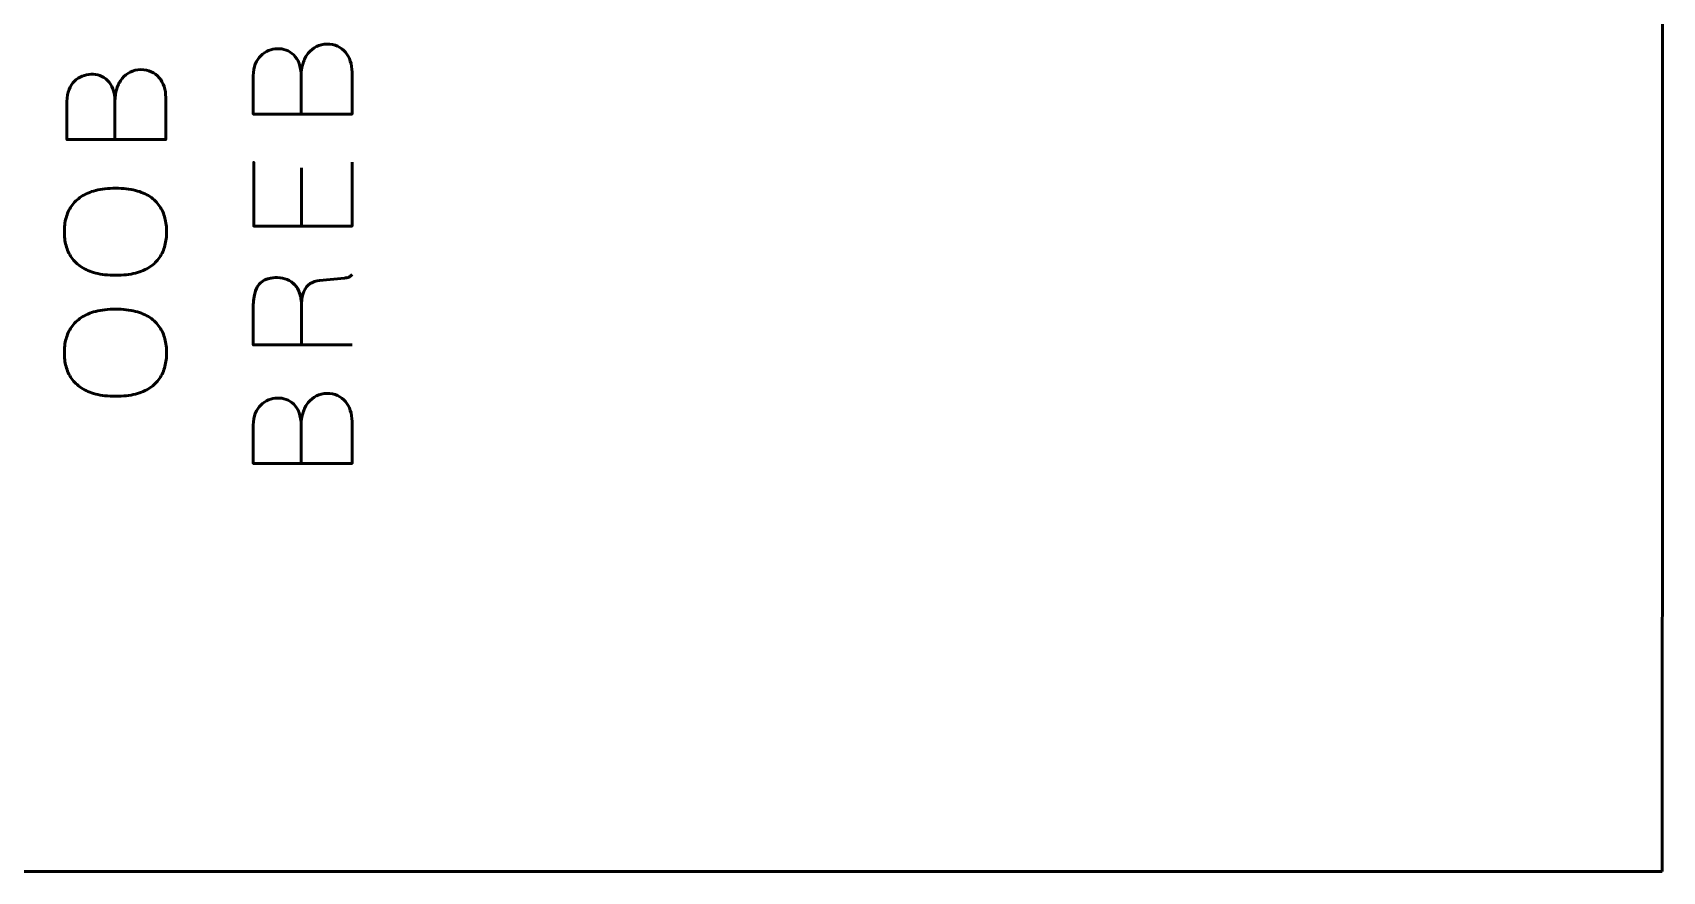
# Model space of a CAD drawing. Header units: centimetres. Extents: x -15.4 to -5.6, y -17.5 to -12.2.
# Drawn here: x -10.63 to -5.6, y -17.5 to -14.91 of the extents above; entities that cross this region are included whole.
import ezdxf

# ---------------------------------------------------------------- set-up
doc = ezdxf.new("R2010")
doc.units = ezdxf.units.CM
doc.header["$MEASUREMENT"] = 0
doc.layers.add('Layer 1', color=7, linetype='Continuous')

msp = doc.modelspace()

# ---------------------------------------------------------------- linework, layer by layer
at = {"layer": 'Layer 1', "lineweight": 53}
msp.add_open_spline([(-5.60014, -17.50002), (-5.60014, -17.50002), (-14.90004, -17.50002), (-14.90004, -17.50002), (-14.90004, -17.50002), (-15.17704, -17.50002), (-15.40014, -17.27693), (-15.40014, -16.99993), (-15.40014, -16.99993), (-15.40014, -16.99993), (-15.40014, -12.70007), (-15.40014, -12.70007), (-15.40014, -12.70007), (-15.40014, -12.42293), (-15.17704, -12.19997), (-14.90004, -12.19997), (-14.90004, -12.19997), (-14.90004, -12.19997), (-5.60014, -12.19997), (-5.60014, -12.19997), (-5.60014, -12.19997), (-5.59979, -13.96664), (-5.59979, -15.73334), (-5.60014, -17.50002)], degree=3, knots=[0, 0, 0, 0, 0.1666667, 0.1666667, 0.1666667, 0.1666667, 0.3333333, 0.3333333, 0.3333333, 0.3333333, 0.5, 0.5, 0.5, 0.5, 0.6666667, 0.6666667, 0.6666667, 0.6666667, 0.8333333, 0.8333333, 0.8333333, 0.8333333, 1, 1, 1, 1], dxfattribs=at)
at = {"layer": 'Layer 1', "color": 5, "lineweight": 53}
for points, knots in [([(-9.80454, -15.15969), (-9.80454, -15.15969), (-9.80454, -15.04243), (-9.80454, -15.04243), (-9.80454, -15.04243), (-9.80461, -15.02719), (-9.80672, -15.01421), (-9.81089, -15.00327), (-9.81089, -15.00327), (-9.81498, -14.9924), (-9.82055, -14.98359), (-9.82754, -14.97674), (-9.82754, -14.97674), (-9.83452, -14.9699), (-9.84242, -14.96496), (-9.85117, -14.96185), (-9.85117, -14.96185), (-9.85985, -14.95882), (-9.86888, -14.95741), (-9.87819, -14.95776), (-9.87819, -14.95776), (-9.88751, -14.95819), (-9.89654, -14.96016), (-9.90536, -14.96369), (-9.90536, -14.96369), (-9.91418, -14.96715), (-9.92215, -14.97237), (-9.92928, -14.97921), (-9.92928, -14.97921), (-9.9364, -14.98605), (-9.94205, -14.99459), (-9.94621, -15.00496), (-9.94621, -15.00496), (-9.95044, -15.01534), (-9.95263, -15.02754), (-9.9527, -15.04158), (-9.9527, -15.04158), (-9.9527, -15.04158), (-9.9527, -15.15969), (-9.9527, -15.15969), (-9.9527, -15.15969), (-9.9527, -15.15969), (-9.64748, -15.15969), (-9.64748, -15.15969), (-9.64748, -15.15969), (-9.64748, -15.15969), (-9.64748, -15.02973), (-9.64748, -15.02973), (-9.64748, -15.02973), (-9.64748, -15.01759), (-9.64924, -15.0063), (-9.6527, -14.99586), (-9.6527, -14.99586), (-9.65623, -14.98542), (-9.66124, -14.97632), (-9.66787, -14.96842), (-9.66787, -14.96842), (-9.67457, -14.96058), (-9.68262, -14.95445), (-9.69214, -14.95007), (-9.69214, -14.95007), (-9.70167, -14.9457), (-9.71246, -14.94344), (-9.72453, -14.94337), (-9.72453, -14.94337), (-9.73666, -14.94365), (-9.7476, -14.94619), (-9.7574, -14.95106), (-9.7574, -14.95106), (-9.76721, -14.95593), (-9.77561, -14.9627), (-9.78259, -14.97145), (-9.78259, -14.97145), (-9.78965, -14.9802), (-9.79508, -14.99064), (-9.79882, -15.00264), (-9.79882, -15.00264), (-9.80256, -15.01463), (-9.80446, -15.02789), (-9.80454, -15.04243), (-9.80454, -15.04243), (-9.80446, -15.02789), (-9.80256, -15.01463), (-9.79882, -15.00264), (-9.79882, -15.00264), (-9.79508, -14.99064), (-9.78965, -14.9802), (-9.78259, -14.97145), (-9.78259, -14.97145), (-9.77561, -14.9627), (-9.76721, -14.95593), (-9.7574, -14.95106), (-9.7574, -14.95106), (-9.7476, -14.94619), (-9.73666, -14.94365), (-9.72453, -14.94337), (-9.72453, -14.94337), (-9.71246, -14.94344), (-9.70167, -14.9457), (-9.69214, -14.95007), (-9.69214, -14.95007), (-9.68262, -14.95445), (-9.67457, -14.96058), (-9.66787, -14.96842), (-9.66787, -14.96842), (-9.66124, -14.97632), (-9.65623, -14.98542), (-9.6527, -14.99586), (-9.6527, -14.99586), (-9.64924, -15.0063), (-9.64748, -15.01759), (-9.64748, -15.02973), (-9.64748, -15.02973), (-9.64748, -15.02973), (-9.64748, -15.15969), (-9.64748, -15.15969), (-9.64748, -15.15969), (-9.64748, -15.15969), (-9.9527, -15.15969), (-9.9527, -15.15969), (-9.9527, -15.15969), (-9.9527, -15.15969), (-9.9527, -15.04158), (-9.9527, -15.04158), (-9.9527, -15.04158), (-9.95263, -15.02754), (-9.95044, -15.01534), (-9.94621, -15.00496), (-9.94621, -15.00496), (-9.94205, -14.99459), (-9.9364, -14.98605), (-9.92928, -14.97921), (-9.92928, -14.97921), (-9.92215, -14.97237), (-9.91418, -14.96715), (-9.90536, -14.96369), (-9.90536, -14.96369), (-9.89654, -14.96016), (-9.88751, -14.95819), (-9.87819, -14.95776), (-9.87819, -14.95776), (-9.86888, -14.95741), (-9.85985, -14.95882), (-9.85117, -14.96185), (-9.85117, -14.96185), (-9.84242, -14.96496), (-9.83452, -14.9699), (-9.82754, -14.97674), (-9.82754, -14.97674), (-9.82055, -14.98359), (-9.81498, -14.9924), (-9.81089, -15.00327), (-9.81089, -15.00327), (-9.80672, -15.01421), (-9.80461, -15.02719), (-9.80454, -15.04243), (-9.80454, -15.04243), (-9.80454, -15.04243), (-9.80454, -15.15969), (-9.80454, -15.15969)], [0, 0, 0, 0, 0.025, 0.025, 0.025, 0.025, 0.05, 0.05, 0.05, 0.05, 0.075, 0.075, 0.075, 0.075, 0.1, 0.1, 0.1, 0.1, 0.125, 0.125, 0.125, 0.125, 0.15, 0.15, 0.15, 0.15, 0.175, 0.175, 0.175, 0.175, 0.2, 0.2, 0.2, 0.2, 0.225, 0.225, 0.225, 0.225, 0.25, 0.25, 0.25, 0.25, 0.275, 0.275, 0.275, 0.275, 0.3, 0.3, 0.3, 0.3, 0.325, 0.325, 0.325, 0.325, 0.35, 0.35, 0.35, 0.35, 0.375, 0.375, 0.375, 0.375, 0.4, 0.4, 0.4, 0.4, 0.425, 0.425, 0.425, 0.425, 0.45, 0.45, 0.45, 0.45, 0.475, 0.475, 0.475, 0.475, 0.5, 0.5, 0.5, 0.5, 0.525, 0.525, 0.525, 0.525, 0.55, 0.55, 0.55, 0.55, 0.575, 0.575, 0.575, 0.575, 0.6, 0.6, 0.6, 0.6, 0.625, 0.625, 0.625, 0.625, 0.65, 0.65, 0.65, 0.65, 0.675, 0.675, 0.675, 0.675, 0.7, 0.7, 0.7, 0.7, 0.725, 0.725, 0.725, 0.725, 0.75, 0.75, 0.75, 0.75, 0.775, 0.775, 0.775, 0.775, 0.8, 0.8, 0.8, 0.8, 0.825, 0.825, 0.825, 0.825, 0.85, 0.85, 0.85, 0.85, 0.875, 0.875, 0.875, 0.875, 0.9, 0.9, 0.9, 0.9, 0.925, 0.925, 0.925, 0.925, 0.95, 0.95, 0.95, 0.95, 0.975, 0.975, 0.975, 0.975, 1, 1, 1, 1]), ([(-10.37985, -15.23843), (-10.37985, -15.23843), (-10.37985, -15.12117), (-10.37985, -15.12117), (-10.37985, -15.12117), (-10.37992, -15.10593), (-10.38203, -15.09295), (-10.3862, -15.08201), (-10.3862, -15.08201), (-10.39029, -15.07114), (-10.39586, -15.06233), (-10.40285, -15.05548), (-10.40285, -15.05548), (-10.40983, -15.04864), (-10.41773, -15.0437), (-10.42648, -15.04059), (-10.42648, -15.04059), (-10.43516, -15.03756), (-10.44419, -15.03615), (-10.4535, -15.0365), (-10.4535, -15.0365), (-10.46282, -15.03693), (-10.47185, -15.0389), (-10.48067, -15.04243), (-10.48067, -15.04243), (-10.48949, -15.04589), (-10.49746, -15.05111), (-10.50459, -15.05795), (-10.50459, -15.05795), (-10.51171, -15.06479), (-10.51736, -15.07333), (-10.52152, -15.0837), (-10.52152, -15.0837), (-10.52575, -15.09408), (-10.52794, -15.10628), (-10.52801, -15.12032), (-10.52801, -15.12032), (-10.52801, -15.12032), (-10.52801, -15.23843), (-10.52801, -15.23843), (-10.52801, -15.23843), (-10.52801, -15.23843), (-10.22279, -15.23843), (-10.22279, -15.23843), (-10.22279, -15.23843), (-10.22279, -15.23843), (-10.22279, -15.10847), (-10.22279, -15.10847), (-10.22279, -15.10847), (-10.22279, -15.09633), (-10.22455, -15.08504), (-10.22801, -15.0746), (-10.22801, -15.0746), (-10.23154, -15.06416), (-10.23655, -15.05506), (-10.24318, -15.04716), (-10.24318, -15.04716), (-10.24988, -15.03932), (-10.25793, -15.03319), (-10.26745, -15.02881), (-10.26745, -15.02881), (-10.27698, -15.02444), (-10.28777, -15.02218), (-10.29984, -15.02211), (-10.29984, -15.02211), (-10.31197, -15.02239), (-10.32291, -15.02493), (-10.33271, -15.0298), (-10.33271, -15.0298), (-10.34252, -15.03467), (-10.35092, -15.04144), (-10.3579, -15.05019), (-10.3579, -15.05019), (-10.36496, -15.05894), (-10.37039, -15.06938), (-10.37413, -15.08138), (-10.37413, -15.08138), (-10.37787, -15.09337), (-10.37977, -15.10663), (-10.37985, -15.12117), (-10.37985, -15.12117), (-10.37977, -15.10663), (-10.37787, -15.09337), (-10.37413, -15.08138), (-10.37413, -15.08138), (-10.37039, -15.06938), (-10.36496, -15.05894), (-10.3579, -15.05019), (-10.3579, -15.05019), (-10.35092, -15.04144), (-10.34252, -15.03467), (-10.33271, -15.0298), (-10.33271, -15.0298), (-10.32291, -15.02493), (-10.31197, -15.02239), (-10.29984, -15.02211), (-10.29984, -15.02211), (-10.28777, -15.02218), (-10.27698, -15.02444), (-10.26745, -15.02881), (-10.26745, -15.02881), (-10.25793, -15.03319), (-10.24988, -15.03932), (-10.24318, -15.04716), (-10.24318, -15.04716), (-10.23655, -15.05506), (-10.23154, -15.06416), (-10.22801, -15.0746), (-10.22801, -15.0746), (-10.22455, -15.08504), (-10.22279, -15.09633), (-10.22279, -15.10847), (-10.22279, -15.10847), (-10.22279, -15.10847), (-10.22279, -15.23843), (-10.22279, -15.23843), (-10.22279, -15.23843), (-10.22279, -15.23843), (-10.52801, -15.23843), (-10.52801, -15.23843), (-10.52801, -15.23843), (-10.52801, -15.23843), (-10.52801, -15.12032), (-10.52801, -15.12032), (-10.52801, -15.12032), (-10.52794, -15.10628), (-10.52575, -15.09408), (-10.52152, -15.0837), (-10.52152, -15.0837), (-10.51736, -15.07333), (-10.51171, -15.06479), (-10.50459, -15.05795), (-10.50459, -15.05795), (-10.49746, -15.05111), (-10.48949, -15.04589), (-10.48067, -15.04243), (-10.48067, -15.04243), (-10.47185, -15.0389), (-10.46282, -15.03693), (-10.4535, -15.0365), (-10.4535, -15.0365), (-10.44419, -15.03615), (-10.43516, -15.03756), (-10.42648, -15.04059), (-10.42648, -15.04059), (-10.41773, -15.0437), (-10.40983, -15.04864), (-10.40285, -15.05548), (-10.40285, -15.05548), (-10.39586, -15.06233), (-10.39029, -15.07114), (-10.3862, -15.08201), (-10.3862, -15.08201), (-10.38203, -15.09295), (-10.37992, -15.10593), (-10.37985, -15.12117), (-10.37985, -15.12117), (-10.37985, -15.12117), (-10.37985, -15.23843), (-10.37985, -15.23843)], [0, 0, 0, 0, 0.025, 0.025, 0.025, 0.025, 0.05, 0.05, 0.05, 0.05, 0.075, 0.075, 0.075, 0.075, 0.1, 0.1, 0.1, 0.1, 0.125, 0.125, 0.125, 0.125, 0.15, 0.15, 0.15, 0.15, 0.175, 0.175, 0.175, 0.175, 0.2, 0.2, 0.2, 0.2, 0.225, 0.225, 0.225, 0.225, 0.25, 0.25, 0.25, 0.25, 0.275, 0.275, 0.275, 0.275, 0.3, 0.3, 0.3, 0.3, 0.325, 0.325, 0.325, 0.325, 0.35, 0.35, 0.35, 0.35, 0.375, 0.375, 0.375, 0.375, 0.4, 0.4, 0.4, 0.4, 0.425, 0.425, 0.425, 0.425, 0.45, 0.45, 0.45, 0.45, 0.475, 0.475, 0.475, 0.475, 0.5, 0.5, 0.5, 0.5, 0.525, 0.525, 0.525, 0.525, 0.55, 0.55, 0.55, 0.55, 0.575, 0.575, 0.575, 0.575, 0.6, 0.6, 0.6, 0.6, 0.625, 0.625, 0.625, 0.625, 0.65, 0.65, 0.65, 0.65, 0.675, 0.675, 0.675, 0.675, 0.7, 0.7, 0.7, 0.7, 0.725, 0.725, 0.725, 0.725, 0.75, 0.75, 0.75, 0.75, 0.775, 0.775, 0.775, 0.775, 0.8, 0.8, 0.8, 0.8, 0.825, 0.825, 0.825, 0.825, 0.85, 0.85, 0.85, 0.85, 0.875, 0.875, 0.875, 0.875, 0.9, 0.9, 0.9, 0.9, 0.925, 0.925, 0.925, 0.925, 0.95, 0.95, 0.95, 0.95, 0.975, 0.975, 0.975, 0.975, 1, 1, 1, 1]), ([(-9.64748, -15.3087), (-9.64748, -15.3087), (-9.64748, -15.50597), (-9.64748, -15.50597), (-9.64748, -15.50597), (-9.64748, -15.50597), (-9.95101, -15.50597), (-9.95101, -15.50597), (-9.95101, -15.50597), (-9.95101, -15.50597), (-9.95101, -15.3087), (-9.95101, -15.3087), (-9.95101, -15.3087), (-9.95101, -15.3087), (-9.95101, -15.50597), (-9.95101, -15.50597), (-9.95101, -15.50597), (-9.95101, -15.50597), (-9.64748, -15.50597), (-9.64748, -15.50597), (-9.64748, -15.50597), (-9.64748, -15.50597), (-9.64748, -15.3087), (-9.64748, -15.3087)], [0, 0, 0, 0, 0.1666667, 0.1666667, 0.1666667, 0.1666667, 0.3333333, 0.3333333, 0.3333333, 0.3333333, 0.5, 0.5, 0.5, 0.5, 0.6666667, 0.6666667, 0.6666667, 0.6666667, 0.8333333, 0.8333333, 0.8333333, 0.8333333, 1, 1, 1, 1]), ([(-9.80369, -15.32563), (-9.80369, -15.32563), (-9.80369, -15.50597), (-9.80369, -15.50597), (-9.80369, -15.50597), (-9.80369, -15.50597), (-9.80369, -15.32563), (-9.80369, -15.32563)], [0, 0, 0, 0, 0.5, 0.5, 0.5, 0.5, 1, 1, 1, 1]), ([(-10.22025, -15.52333), (-10.22018, -15.50844), (-10.22194, -15.49433), (-10.2254, -15.48086), (-10.2254, -15.48086), (-10.22893, -15.46745), (-10.23443, -15.45518), (-10.24205, -15.44396), (-10.24205, -15.44396), (-10.2496, -15.43274), (-10.25955, -15.423), (-10.27183, -15.41475), (-10.27183, -15.41475), (-10.2841, -15.40649), (-10.29899, -15.40014), (-10.31649, -15.39563), (-10.31649, -15.39563), (-10.33398, -15.39104), (-10.35438, -15.38878), (-10.37773, -15.38871), (-10.37773, -15.38871), (-10.40108, -15.38878), (-10.42147, -15.39104), (-10.43904, -15.39563), (-10.43904, -15.39563), (-10.45661, -15.40014), (-10.47157, -15.40649), (-10.48391, -15.41475), (-10.48391, -15.41475), (-10.49626, -15.423), (-10.50628, -15.43274), (-10.51397, -15.44396), (-10.51397, -15.44396), (-10.52166, -15.45518), (-10.52723, -15.46745), (-10.53083, -15.48086), (-10.53083, -15.48086), (-10.53436, -15.49433), (-10.53612, -15.50844), (-10.53605, -15.52333), (-10.53605, -15.52333), (-10.53612, -15.53822), (-10.53436, -15.55233), (-10.53083, -15.56581), (-10.53083, -15.56581), (-10.52723, -15.57921), (-10.52166, -15.59149), (-10.51397, -15.60271), (-10.51397, -15.60271), (-10.50628, -15.61392), (-10.49626, -15.62366), (-10.48391, -15.63192), (-10.48391, -15.63192), (-10.47157, -15.64017), (-10.45661, -15.64652), (-10.43904, -15.65104), (-10.43904, -15.65104), (-10.42147, -15.65562), (-10.40108, -15.65788), (-10.37773, -15.65795), (-10.37773, -15.65795), (-10.35438, -15.65788), (-10.33398, -15.65562), (-10.31649, -15.65104), (-10.31649, -15.65104), (-10.29899, -15.64652), (-10.2841, -15.64017), (-10.27183, -15.63192), (-10.27183, -15.63192), (-10.25955, -15.62366), (-10.2496, -15.61392), (-10.24205, -15.60271), (-10.24205, -15.60271), (-10.23443, -15.59149), (-10.22893, -15.57921), (-10.2254, -15.56581), (-10.2254, -15.56581), (-10.22194, -15.55233), (-10.22018, -15.53822), (-10.22025, -15.52333)], [0, 0, 0, 0, 0.05, 0.05, 0.05, 0.05, 0.1, 0.1, 0.1, 0.1, 0.15, 0.15, 0.15, 0.15, 0.2, 0.2, 0.2, 0.2, 0.25, 0.25, 0.25, 0.25, 0.3, 0.3, 0.3, 0.3, 0.35, 0.35, 0.35, 0.35, 0.4, 0.4, 0.4, 0.4, 0.45, 0.45, 0.45, 0.45, 0.5, 0.5, 0.5, 0.5, 0.55, 0.55, 0.55, 0.55, 0.6, 0.6, 0.6, 0.6, 0.65, 0.65, 0.65, 0.65, 0.7, 0.7, 0.7, 0.7, 0.75, 0.75, 0.75, 0.75, 0.8, 0.8, 0.8, 0.8, 0.85, 0.85, 0.85, 0.85, 0.9, 0.9, 0.9, 0.9, 0.95, 0.95, 0.95, 0.95, 1, 1, 1, 1]), ([(-10.22025, -15.52333), (-10.22018, -15.50844), (-10.22194, -15.49433), (-10.2254, -15.48086), (-10.2254, -15.48086), (-10.22893, -15.46745), (-10.23443, -15.45518), (-10.24205, -15.44396), (-10.24205, -15.44396), (-10.2496, -15.43274), (-10.25955, -15.423), (-10.27183, -15.41475), (-10.27183, -15.41475), (-10.2841, -15.40649), (-10.29899, -15.40014), (-10.31649, -15.39563), (-10.31649, -15.39563), (-10.33398, -15.39104), (-10.35438, -15.38878), (-10.37773, -15.38871), (-10.37773, -15.38871), (-10.40108, -15.38878), (-10.42147, -15.39104), (-10.43904, -15.39563), (-10.43904, -15.39563), (-10.45661, -15.40014), (-10.47157, -15.40649), (-10.48391, -15.41475), (-10.48391, -15.41475), (-10.49626, -15.423), (-10.50628, -15.43274), (-10.51397, -15.44396), (-10.51397, -15.44396), (-10.52166, -15.45518), (-10.52723, -15.46745), (-10.53083, -15.48086), (-10.53083, -15.48086), (-10.53436, -15.49433), (-10.53612, -15.50844), (-10.53605, -15.52333), (-10.53605, -15.52333), (-10.53612, -15.53822), (-10.53436, -15.55233), (-10.53083, -15.56581), (-10.53083, -15.56581), (-10.52723, -15.57921), (-10.52166, -15.59149), (-10.51397, -15.60271), (-10.51397, -15.60271), (-10.50628, -15.61392), (-10.49626, -15.62366), (-10.48391, -15.63192), (-10.48391, -15.63192), (-10.47157, -15.64017), (-10.45661, -15.64652), (-10.43904, -15.65104), (-10.43904, -15.65104), (-10.42147, -15.65562), (-10.40108, -15.65788), (-10.37773, -15.65795), (-10.37773, -15.65795), (-10.35438, -15.65788), (-10.33398, -15.65562), (-10.31649, -15.65104), (-10.31649, -15.65104), (-10.29899, -15.64652), (-10.2841, -15.64017), (-10.27183, -15.63192), (-10.27183, -15.63192), (-10.25955, -15.62366), (-10.2496, -15.61392), (-10.24205, -15.60271), (-10.24205, -15.60271), (-10.23443, -15.59149), (-10.22893, -15.57921), (-10.2254, -15.56581), (-10.2254, -15.56581), (-10.22194, -15.55233), (-10.22018, -15.53822), (-10.22025, -15.52333)], [0, 0, 0, 0, 0.05, 0.05, 0.05, 0.05, 0.1, 0.1, 0.1, 0.1, 0.15, 0.15, 0.15, 0.15, 0.2, 0.2, 0.2, 0.2, 0.25, 0.25, 0.25, 0.25, 0.3, 0.3, 0.3, 0.3, 0.35, 0.35, 0.35, 0.35, 0.4, 0.4, 0.4, 0.4, 0.45, 0.45, 0.45, 0.45, 0.5, 0.5, 0.5, 0.5, 0.55, 0.55, 0.55, 0.55, 0.6, 0.6, 0.6, 0.6, 0.65, 0.65, 0.65, 0.65, 0.7, 0.7, 0.7, 0.7, 0.75, 0.75, 0.75, 0.75, 0.8, 0.8, 0.8, 0.8, 0.85, 0.85, 0.85, 0.85, 0.9, 0.9, 0.9, 0.9, 0.95, 0.95, 0.95, 0.95, 1, 1, 1, 1]), ([(-9.64748, -15.65583), (-9.64953, -15.65865), (-9.652, -15.66077), (-9.65489, -15.66232), (-9.65489, -15.66232), (-9.65778, -15.66388), (-9.66067, -15.66493), (-9.6635, -15.66557), (-9.6635, -15.66557), (-9.66625, -15.66613), (-9.66858, -15.66642), (-9.67034, -15.66642), (-9.67034, -15.66642), (-9.67034, -15.66642), (-9.74739, -15.67404), (-9.74739, -15.67404), (-9.74739, -15.67404), (-9.75846, -15.67488), (-9.7682, -15.67813), (-9.77653, -15.6837), (-9.77653, -15.6837), (-9.78492, -15.68935), (-9.79141, -15.69739), (-9.79614, -15.70797), (-9.79614, -15.70797), (-9.8008, -15.71849), (-9.80319, -15.73161), (-9.80327, -15.74727), (-9.80327, -15.74727), (-9.80319, -15.73161), (-9.8008, -15.71849), (-9.79614, -15.70797), (-9.79614, -15.70797), (-9.79141, -15.69739), (-9.78492, -15.68935), (-9.77653, -15.6837), (-9.77653, -15.6837), (-9.7682, -15.67813), (-9.75846, -15.67488), (-9.74739, -15.67404), (-9.74739, -15.67404), (-9.74739, -15.67404), (-9.67034, -15.66642), (-9.67034, -15.66642), (-9.67034, -15.66642), (-9.66858, -15.66642), (-9.66625, -15.66613), (-9.6635, -15.66557), (-9.6635, -15.66557), (-9.66067, -15.66493), (-9.65778, -15.66388), (-9.65489, -15.66232), (-9.65489, -15.66232), (-9.652, -15.66077), (-9.64953, -15.65865), (-9.64748, -15.65583)], [0, 0, 0, 0, 0.0714286, 0.0714286, 0.0714286, 0.0714286, 0.1428571, 0.1428571, 0.1428571, 0.1428571, 0.2142857, 0.2142857, 0.2142857, 0.2142857, 0.2857143, 0.2857143, 0.2857143, 0.2857143, 0.3571429, 0.3571429, 0.3571429, 0.3571429, 0.4285714, 0.4285714, 0.4285714, 0.4285714, 0.5, 0.5, 0.5, 0.5, 0.5714286, 0.5714286, 0.5714286, 0.5714286, 0.6428571, 0.6428571, 0.6428571, 0.6428571, 0.7142857, 0.7142857, 0.7142857, 0.7142857, 0.7857143, 0.7857143, 0.7857143, 0.7857143, 0.8571429, 0.8571429, 0.8571429, 0.8571429, 0.9285714, 0.9285714, 0.9285714, 0.9285714, 1, 1, 1, 1]), ([(-9.64748, -15.873), (-9.64748, -15.873), (-9.9527, -15.873), (-9.9527, -15.873), (-9.9527, -15.873), (-9.9527, -15.873), (-9.9527, -15.76166), (-9.9527, -15.76166), (-9.9527, -15.76166), (-9.9527, -15.74614), (-9.95164, -15.73288), (-9.9496, -15.72194), (-9.9496, -15.72194), (-9.94755, -15.71094), (-9.94459, -15.70183), (-9.94071, -15.69464), (-9.94071, -15.69464), (-9.93683, -15.68744), (-9.9321, -15.6818), (-9.92653, -15.67763), (-9.92653, -15.67763), (-9.92102, -15.6734), (-9.91474, -15.67044), (-9.90776, -15.66853), (-9.90776, -15.66853), (-9.90077, -15.66663), (-9.89322, -15.6655), (-9.88497, -15.66515), (-9.88497, -15.66515), (-9.8746, -15.66465), (-9.86458, -15.66578), (-9.85491, -15.66846), (-9.85491, -15.66846), (-9.84518, -15.67121), (-9.8365, -15.67594), (-9.82874, -15.68264), (-9.82874, -15.68264), (-9.82097, -15.68942), (-9.81484, -15.69852), (-9.81025, -15.71009), (-9.81025, -15.71009), (-9.80573, -15.72166), (-9.80334, -15.73598), (-9.80327, -15.7532), (-9.80327, -15.7532), (-9.80327, -15.7532), (-9.80327, -15.873), (-9.80327, -15.873), (-9.80327, -15.873), (-9.80327, -15.873), (-9.80327, -15.7532), (-9.80327, -15.7532), (-9.80327, -15.7532), (-9.80334, -15.73634), (-9.80573, -15.72215), (-9.81025, -15.71065), (-9.81025, -15.71065), (-9.81484, -15.69915), (-9.82097, -15.68998), (-9.82874, -15.68314), (-9.82874, -15.68314), (-9.8365, -15.67629), (-9.84518, -15.6715), (-9.85491, -15.66867), (-9.85491, -15.66867), (-9.86458, -15.66585), (-9.8746, -15.66465), (-9.88497, -15.66515), (-9.88497, -15.66515), (-9.89527, -15.66557), (-9.90458, -15.66733), (-9.91291, -15.67044), (-9.91291, -15.67044), (-9.92116, -15.67347), (-9.92829, -15.67855), (-9.93422, -15.68561), (-9.93422, -15.68561), (-9.94014, -15.69266), (-9.94473, -15.7024), (-9.9479, -15.71475), (-9.9479, -15.71475), (-9.95108, -15.72709), (-9.9527, -15.74276), (-9.9527, -15.76166), (-9.9527, -15.76166), (-9.9527, -15.76166), (-9.9527, -15.873), (-9.9527, -15.873), (-9.9527, -15.873), (-9.9527, -15.873), (-9.64748, -15.873), (-9.64748, -15.873)], [0, 0, 0, 0, 0.0434783, 0.0434783, 0.0434783, 0.0434783, 0.0869565, 0.0869565, 0.0869565, 0.0869565, 0.1304348, 0.1304348, 0.1304348, 0.1304348, 0.173913, 0.173913, 0.173913, 0.173913, 0.2173913, 0.2173913, 0.2173913, 0.2173913, 0.2608696, 0.2608696, 0.2608696, 0.2608696, 0.3043478, 0.3043478, 0.3043478, 0.3043478, 0.3478261, 0.3478261, 0.3478261, 0.3478261, 0.3913043, 0.3913043, 0.3913043, 0.3913043, 0.4347826, 0.4347826, 0.4347826, 0.4347826, 0.4782609, 0.4782609, 0.4782609, 0.4782609, 0.5217391, 0.5217391, 0.5217391, 0.5217391, 0.5652174, 0.5652174, 0.5652174, 0.5652174, 0.6086957, 0.6086957, 0.6086957, 0.6086957, 0.6521739, 0.6521739, 0.6521739, 0.6521739, 0.6956522, 0.6956522, 0.6956522, 0.6956522, 0.7391304, 0.7391304, 0.7391304, 0.7391304, 0.7826087, 0.7826087, 0.7826087, 0.7826087, 0.826087, 0.826087, 0.826087, 0.826087, 0.8695652, 0.8695652, 0.8695652, 0.8695652, 0.9130435, 0.9130435, 0.9130435, 0.9130435, 0.9565217, 0.9565217, 0.9565217, 0.9565217, 1, 1, 1, 1]), ([(-10.22025, -15.89713), (-10.22018, -15.88224), (-10.22194, -15.86813), (-10.2254, -15.85466), (-10.2254, -15.85466), (-10.22893, -15.84125), (-10.23443, -15.82898), (-10.24205, -15.81776), (-10.24205, -15.81776), (-10.2496, -15.80654), (-10.25955, -15.7968), (-10.27183, -15.78855), (-10.27183, -15.78855), (-10.2841, -15.78029), (-10.29899, -15.77394), (-10.31649, -15.76943), (-10.31649, -15.76943), (-10.33398, -15.76484), (-10.35438, -15.76258), (-10.37773, -15.76251), (-10.37773, -15.76251), (-10.40108, -15.76258), (-10.42147, -15.76484), (-10.43904, -15.76943), (-10.43904, -15.76943), (-10.45661, -15.77394), (-10.47157, -15.78029), (-10.48391, -15.78855), (-10.48391, -15.78855), (-10.49626, -15.7968), (-10.50628, -15.80654), (-10.51397, -15.81776), (-10.51397, -15.81776), (-10.52166, -15.82898), (-10.52723, -15.84125), (-10.53083, -15.85466), (-10.53083, -15.85466), (-10.53436, -15.86813), (-10.53612, -15.88224), (-10.53605, -15.89713), (-10.53605, -15.89713), (-10.53612, -15.91202), (-10.53436, -15.92613), (-10.53083, -15.93961), (-10.53083, -15.93961), (-10.52723, -15.95301), (-10.52166, -15.96529), (-10.51397, -15.97651), (-10.51397, -15.97651), (-10.50628, -15.98772), (-10.49626, -15.99746), (-10.48391, -16.00572), (-10.48391, -16.00572), (-10.47157, -16.01397), (-10.45661, -16.02032), (-10.43904, -16.02484), (-10.43904, -16.02484), (-10.42147, -16.02942), (-10.40108, -16.03168), (-10.37773, -16.03175), (-10.37773, -16.03175), (-10.35438, -16.03168), (-10.33398, -16.02942), (-10.31649, -16.02484), (-10.31649, -16.02484), (-10.29899, -16.02032), (-10.2841, -16.01397), (-10.27183, -16.00572), (-10.27183, -16.00572), (-10.25955, -15.99746), (-10.2496, -15.98772), (-10.24205, -15.97651), (-10.24205, -15.97651), (-10.23443, -15.96529), (-10.22893, -15.95301), (-10.2254, -15.93961), (-10.2254, -15.93961), (-10.22194, -15.92613), (-10.22018, -15.91202), (-10.22025, -15.89713)], [0, 0, 0, 0, 0.05, 0.05, 0.05, 0.05, 0.1, 0.1, 0.1, 0.1, 0.15, 0.15, 0.15, 0.15, 0.2, 0.2, 0.2, 0.2, 0.25, 0.25, 0.25, 0.25, 0.3, 0.3, 0.3, 0.3, 0.35, 0.35, 0.35, 0.35, 0.4, 0.4, 0.4, 0.4, 0.45, 0.45, 0.45, 0.45, 0.5, 0.5, 0.5, 0.5, 0.55, 0.55, 0.55, 0.55, 0.6, 0.6, 0.6, 0.6, 0.65, 0.65, 0.65, 0.65, 0.7, 0.7, 0.7, 0.7, 0.75, 0.75, 0.75, 0.75, 0.8, 0.8, 0.8, 0.8, 0.85, 0.85, 0.85, 0.85, 0.9, 0.9, 0.9, 0.9, 0.95, 0.95, 0.95, 0.95, 1, 1, 1, 1]), ([(-10.22025, -15.89713), (-10.22018, -15.88224), (-10.22194, -15.86813), (-10.2254, -15.85466), (-10.2254, -15.85466), (-10.22893, -15.84125), (-10.23443, -15.82898), (-10.24205, -15.81776), (-10.24205, -15.81776), (-10.2496, -15.80654), (-10.25955, -15.7968), (-10.27183, -15.78855), (-10.27183, -15.78855), (-10.2841, -15.78029), (-10.29899, -15.77394), (-10.31649, -15.76943), (-10.31649, -15.76943), (-10.33398, -15.76484), (-10.35438, -15.76258), (-10.37773, -15.76251), (-10.37773, -15.76251), (-10.40108, -15.76258), (-10.42147, -15.76484), (-10.43904, -15.76943), (-10.43904, -15.76943), (-10.45661, -15.77394), (-10.47157, -15.78029), (-10.48391, -15.78855), (-10.48391, -15.78855), (-10.49626, -15.7968), (-10.50628, -15.80654), (-10.51397, -15.81776), (-10.51397, -15.81776), (-10.52166, -15.82898), (-10.52723, -15.84125), (-10.53083, -15.85466), (-10.53083, -15.85466), (-10.53436, -15.86813), (-10.53612, -15.88224), (-10.53605, -15.89713), (-10.53605, -15.89713), (-10.53612, -15.91202), (-10.53436, -15.92613), (-10.53083, -15.93961), (-10.53083, -15.93961), (-10.52723, -15.95301), (-10.52166, -15.96529), (-10.51397, -15.97651), (-10.51397, -15.97651), (-10.50628, -15.98772), (-10.49626, -15.99746), (-10.48391, -16.00572), (-10.48391, -16.00572), (-10.47157, -16.01397), (-10.45661, -16.02032), (-10.43904, -16.02484), (-10.43904, -16.02484), (-10.42147, -16.02942), (-10.40108, -16.03168), (-10.37773, -16.03175), (-10.37773, -16.03175), (-10.35438, -16.03168), (-10.33398, -16.02942), (-10.31649, -16.02484), (-10.31649, -16.02484), (-10.29899, -16.02032), (-10.2841, -16.01397), (-10.27183, -16.00572), (-10.27183, -16.00572), (-10.25955, -15.99746), (-10.2496, -15.98772), (-10.24205, -15.97651), (-10.24205, -15.97651), (-10.23443, -15.96529), (-10.22893, -15.95301), (-10.2254, -15.93961), (-10.2254, -15.93961), (-10.22194, -15.92613), (-10.22018, -15.91202), (-10.22025, -15.89713)], [0, 0, 0, 0, 0.05, 0.05, 0.05, 0.05, 0.1, 0.1, 0.1, 0.1, 0.15, 0.15, 0.15, 0.15, 0.2, 0.2, 0.2, 0.2, 0.25, 0.25, 0.25, 0.25, 0.3, 0.3, 0.3, 0.3, 0.35, 0.35, 0.35, 0.35, 0.4, 0.4, 0.4, 0.4, 0.45, 0.45, 0.45, 0.45, 0.5, 0.5, 0.5, 0.5, 0.55, 0.55, 0.55, 0.55, 0.6, 0.6, 0.6, 0.6, 0.65, 0.65, 0.65, 0.65, 0.7, 0.7, 0.7, 0.7, 0.75, 0.75, 0.75, 0.75, 0.8, 0.8, 0.8, 0.8, 0.85, 0.85, 0.85, 0.85, 0.9, 0.9, 0.9, 0.9, 0.95, 0.95, 0.95, 0.95, 1, 1, 1, 1]), ([(-9.80454, -16.23918), (-9.80454, -16.23918), (-9.80454, -16.12192), (-9.80454, -16.12192), (-9.80454, -16.12192), (-9.80461, -16.10668), (-9.80672, -16.0937), (-9.81089, -16.08276), (-9.81089, -16.08276), (-9.81498, -16.07189), (-9.82055, -16.06308), (-9.82754, -16.05623), (-9.82754, -16.05623), (-9.83452, -16.04939), (-9.84242, -16.04445), (-9.85117, -16.04134), (-9.85117, -16.04134), (-9.85985, -16.03831), (-9.86888, -16.0369), (-9.87819, -16.03725), (-9.87819, -16.03725), (-9.88751, -16.03768), (-9.89654, -16.03965), (-9.90536, -16.04318), (-9.90536, -16.04318), (-9.91418, -16.04664), (-9.92215, -16.05186), (-9.92928, -16.0587), (-9.92928, -16.0587), (-9.9364, -16.06554), (-9.94205, -16.07408), (-9.94621, -16.08445), (-9.94621, -16.08445), (-9.95044, -16.09483), (-9.95263, -16.10703), (-9.9527, -16.12107), (-9.9527, -16.12107), (-9.9527, -16.12107), (-9.9527, -16.23918), (-9.9527, -16.23918), (-9.9527, -16.23918), (-9.9527, -16.23918), (-9.64748, -16.23918), (-9.64748, -16.23918), (-9.64748, -16.23918), (-9.64748, -16.23918), (-9.64748, -16.10922), (-9.64748, -16.10922), (-9.64748, -16.10922), (-9.64748, -16.09708), (-9.64924, -16.08579), (-9.6527, -16.07535), (-9.6527, -16.07535), (-9.65623, -16.06491), (-9.66124, -16.05581), (-9.66787, -16.04791), (-9.66787, -16.04791), (-9.67457, -16.04007), (-9.68262, -16.03394), (-9.69214, -16.02956), (-9.69214, -16.02956), (-9.70167, -16.02519), (-9.71246, -16.02293), (-9.72453, -16.02286), (-9.72453, -16.02286), (-9.73666, -16.02314), (-9.7476, -16.02568), (-9.7574, -16.03055), (-9.7574, -16.03055), (-9.76721, -16.03542), (-9.77561, -16.04219), (-9.78259, -16.05094), (-9.78259, -16.05094), (-9.78965, -16.05969), (-9.79508, -16.07013), (-9.79882, -16.08213), (-9.79882, -16.08213), (-9.80256, -16.09412), (-9.80446, -16.10738), (-9.80454, -16.12192), (-9.80454, -16.12192), (-9.80446, -16.10738), (-9.80256, -16.09412), (-9.79882, -16.08213), (-9.79882, -16.08213), (-9.79508, -16.07013), (-9.78965, -16.05969), (-9.78259, -16.05094), (-9.78259, -16.05094), (-9.77561, -16.04219), (-9.76721, -16.03542), (-9.7574, -16.03055), (-9.7574, -16.03055), (-9.7476, -16.02568), (-9.73666, -16.02314), (-9.72453, -16.02286), (-9.72453, -16.02286), (-9.71246, -16.02293), (-9.70167, -16.02519), (-9.69214, -16.02956), (-9.69214, -16.02956), (-9.68262, -16.03394), (-9.67457, -16.04007), (-9.66787, -16.04791), (-9.66787, -16.04791), (-9.66124, -16.05581), (-9.65623, -16.06491), (-9.6527, -16.07535), (-9.6527, -16.07535), (-9.64924, -16.08579), (-9.64748, -16.09708), (-9.64748, -16.10922), (-9.64748, -16.10922), (-9.64748, -16.10922), (-9.64748, -16.23918), (-9.64748, -16.23918), (-9.64748, -16.23918), (-9.64748, -16.23918), (-9.9527, -16.23918), (-9.9527, -16.23918), (-9.9527, -16.23918), (-9.9527, -16.23918), (-9.9527, -16.12107), (-9.9527, -16.12107), (-9.9527, -16.12107), (-9.95263, -16.10703), (-9.95044, -16.09483), (-9.94621, -16.08445), (-9.94621, -16.08445), (-9.94205, -16.07408), (-9.9364, -16.06554), (-9.92928, -16.0587), (-9.92928, -16.0587), (-9.92215, -16.05186), (-9.91418, -16.04664), (-9.90536, -16.04318), (-9.90536, -16.04318), (-9.89654, -16.03965), (-9.88751, -16.03768), (-9.87819, -16.03725), (-9.87819, -16.03725), (-9.86888, -16.0369), (-9.85985, -16.03831), (-9.85117, -16.04134), (-9.85117, -16.04134), (-9.84242, -16.04445), (-9.83452, -16.04939), (-9.82754, -16.05623), (-9.82754, -16.05623), (-9.82055, -16.06308), (-9.81498, -16.07189), (-9.81089, -16.08276), (-9.81089, -16.08276), (-9.80672, -16.0937), (-9.80461, -16.10668), (-9.80454, -16.12192), (-9.80454, -16.12192), (-9.80454, -16.12192), (-9.80454, -16.23918), (-9.80454, -16.23918)], [0, 0, 0, 0, 0.025, 0.025, 0.025, 0.025, 0.05, 0.05, 0.05, 0.05, 0.075, 0.075, 0.075, 0.075, 0.1, 0.1, 0.1, 0.1, 0.125, 0.125, 0.125, 0.125, 0.15, 0.15, 0.15, 0.15, 0.175, 0.175, 0.175, 0.175, 0.2, 0.2, 0.2, 0.2, 0.225, 0.225, 0.225, 0.225, 0.25, 0.25, 0.25, 0.25, 0.275, 0.275, 0.275, 0.275, 0.3, 0.3, 0.3, 0.3, 0.325, 0.325, 0.325, 0.325, 0.35, 0.35, 0.35, 0.35, 0.375, 0.375, 0.375, 0.375, 0.4, 0.4, 0.4, 0.4, 0.425, 0.425, 0.425, 0.425, 0.45, 0.45, 0.45, 0.45, 0.475, 0.475, 0.475, 0.475, 0.5, 0.5, 0.5, 0.5, 0.525, 0.525, 0.525, 0.525, 0.55, 0.55, 0.55, 0.55, 0.575, 0.575, 0.575, 0.575, 0.6, 0.6, 0.6, 0.6, 0.625, 0.625, 0.625, 0.625, 0.65, 0.65, 0.65, 0.65, 0.675, 0.675, 0.675, 0.675, 0.7, 0.7, 0.7, 0.7, 0.725, 0.725, 0.725, 0.725, 0.75, 0.75, 0.75, 0.75, 0.775, 0.775, 0.775, 0.775, 0.8, 0.8, 0.8, 0.8, 0.825, 0.825, 0.825, 0.825, 0.85, 0.85, 0.85, 0.85, 0.875, 0.875, 0.875, 0.875, 0.9, 0.9, 0.9, 0.9, 0.925, 0.925, 0.925, 0.925, 0.95, 0.95, 0.95, 0.95, 0.975, 0.975, 0.975, 0.975, 1, 1, 1, 1])]:
    msp.add_open_spline(points, degree=3, knots=knots, dxfattribs=at)

doc.saveas('drawing.dxf')
